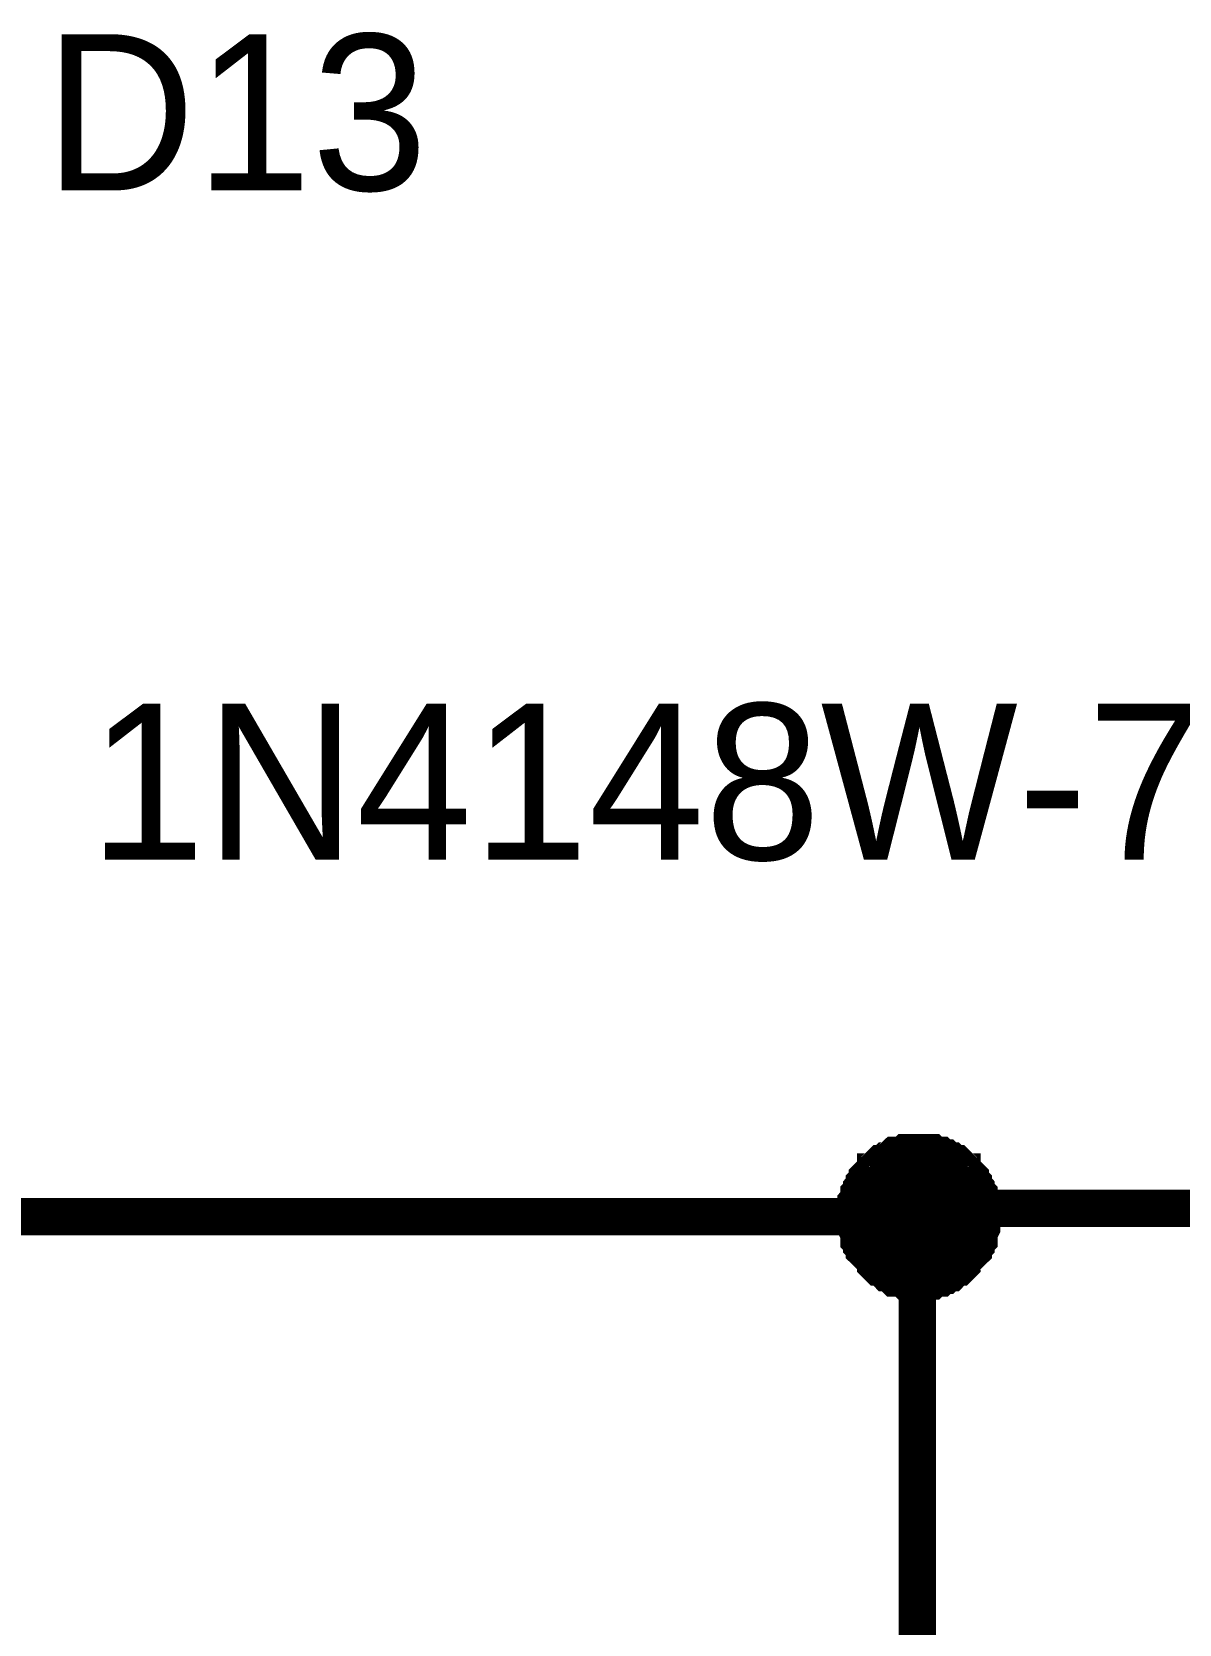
# Model space of a CAD drawing. Header units: millimetres. Extents: x 0 to 800, y 0 to 567.
# Drawn here: x 207.94 to 217.16, y 116.61 to 129.39 of the extents above; entities that cross this region are included whole.
import ezdxf

# ---------------------------------------------------------------- set-up
doc = ezdxf.new("R2010")
doc.units = ezdxf.units.MM
doc.layers.add('Sheet', color=255, linetype='Continuous')

msp = doc.modelspace()

# ---------------------------------------------------------------- linework, layer by layer
at = {"layer": 'Sheet'}
for points, const_width in [([(215.055, 70.108), (215.055, 119.878), (215.055, 119.945), (223.522, 119.945), (223.522, 124.403)], 0.3), ([(214.562, 119.878), (214.562, 119.901), (214.562, 119.923), (214.562, 119.968), (214.562, 119.99), (214.584, 120.013), (214.584, 120.035), (214.584, 120.057), (214.607, 120.08), (214.607, 120.102), (214.629, 120.125), (214.629, 120.147), (214.652, 120.169), (214.652, 120.192), (214.674, 120.214), (214.696, 120.237), (214.719, 120.237), (214.719, 120.259), (214.741, 120.281), (214.764, 120.304), (214.786, 120.304), (214.808, 120.326), (214.831, 120.326), (214.853, 120.349), (214.853, 120.349), (214.876, 120.371), (214.92, 120.371), (214.943, 120.371), (214.965, 120.393), (214.988, 120.393), (215.01, 120.393), (215.032, 120.393), (215.055, 120.393)], 0.3), ([(214.562, 119.878), (214.562, 119.901), (214.562, 119.923), (214.562, 119.968), (214.562, 119.99), (214.584, 120.013), (214.584, 120.035), (214.584, 120.057), (214.607, 120.08), (214.607, 120.102), (214.629, 120.125), (214.629, 120.147), (214.652, 120.169), (214.652, 120.192), (214.674, 120.214), (214.696, 120.237), (214.719, 120.237), (214.719, 120.259), (214.741, 120.281), (214.764, 120.304), (214.786, 120.304), (214.808, 120.326), (214.831, 120.326), (214.853, 120.349), (214.853, 120.349), (214.876, 120.371), (214.92, 120.371), (214.943, 120.371), (214.965, 120.393), (214.988, 120.393), (215.01, 120.393), (215.032, 120.393), (215.055, 120.393)], 0.3), ([(214.562, 119.878), (214.562, 119.901), (214.562, 119.923), (214.562, 119.968), (214.562, 119.99), (214.584, 120.013), (214.584, 120.035), (214.584, 120.057), (214.607, 120.08), (214.607, 120.102), (214.629, 120.125), (214.629, 120.147), (214.652, 120.169), (214.652, 120.192), (214.674, 120.214), (214.696, 120.237), (214.719, 120.237), (214.719, 120.259), (214.741, 120.281), (214.764, 120.304), (214.786, 120.304), (214.808, 120.326), (214.831, 120.326), (214.853, 120.349), (214.853, 120.349), (214.876, 120.371), (214.92, 120.371), (214.943, 120.371), (214.965, 120.393), (214.988, 120.393), (215.01, 120.393), (215.032, 120.393), (215.055, 120.393)], 0.3), ([(214.562, 119.878), (214.562, 119.901), (214.562, 119.923), (214.562, 119.968), (214.562, 119.99), (214.584, 120.013), (214.584, 120.035), (214.584, 120.057), (214.607, 120.08), (214.607, 120.102), (214.629, 120.125), (214.629, 120.147), (214.652, 120.169), (214.652, 120.192), (214.674, 120.214), (214.696, 120.237), (214.719, 120.237), (214.719, 120.259), (214.741, 120.281), (214.764, 120.304), (214.786, 120.304), (214.808, 120.326), (214.831, 120.326), (214.853, 120.349), (214.853, 120.349), (214.876, 120.371), (214.92, 120.371), (214.943, 120.371), (214.965, 120.393), (214.988, 120.393), (215.01, 120.393), (215.032, 120.393), (215.055, 120.393)], 0.3), ([(215.055, 120.393), (215.055, 120.393)], 0.3), ([(215.055, 120.393), (215.077, 120.393), (215.1, 120.393), (215.144, 120.393), (215.167, 120.393), (215.189, 120.371), (215.212, 120.371), (215.234, 120.371), (215.256, 120.349), (215.279, 120.349), (215.301, 120.326), (215.324, 120.326), (215.346, 120.304), (215.368, 120.304), (215.391, 120.281), (215.413, 120.259), (215.413, 120.237), (215.436, 120.237), (215.458, 120.214), (215.48, 120.192), (215.48, 120.169), (215.503, 120.147), (215.503, 120.125), (215.525, 120.102), (215.525, 120.08), (215.548, 120.057), (215.548, 120.035), (215.548, 120.013), (215.57, 119.99), (215.57, 119.968), (215.57, 119.923), (215.57, 119.901), (215.57, 119.878)], 0.3), ([(215.055, 120.393), (215.055, 120.393)], 0.3), ([(215.055, 120.393), (215.077, 120.393), (215.1, 120.393), (215.144, 120.393), (215.167, 120.393), (215.189, 120.371), (215.212, 120.371), (215.234, 120.371), (215.256, 120.349), (215.279, 120.349), (215.301, 120.326), (215.324, 120.326), (215.346, 120.304), (215.368, 120.304), (215.391, 120.281), (215.413, 120.259), (215.413, 120.237), (215.436, 120.237), (215.458, 120.214), (215.48, 120.192), (215.48, 120.169), (215.503, 120.147), (215.503, 120.125), (215.525, 120.102), (215.525, 120.08), (215.548, 120.057), (215.548, 120.035), (215.548, 120.013), (215.57, 119.99), (215.57, 119.968), (215.57, 119.923), (215.57, 119.901), (215.57, 119.878)], 0.3), ([(215.055, 120.393), (215.055, 120.393)], 0.3), ([(215.055, 120.393), (215.077, 120.393), (215.1, 120.393), (215.144, 120.393), (215.167, 120.393), (215.189, 120.371), (215.212, 120.371), (215.234, 120.371), (215.256, 120.349), (215.279, 120.349), (215.301, 120.326), (215.324, 120.326), (215.346, 120.304), (215.368, 120.304), (215.391, 120.281), (215.413, 120.259), (215.413, 120.237), (215.436, 120.237), (215.458, 120.214), (215.48, 120.192), (215.48, 120.169), (215.503, 120.147), (215.503, 120.125), (215.525, 120.102), (215.525, 120.08), (215.548, 120.057), (215.548, 120.035), (215.548, 120.013), (215.57, 119.99), (215.57, 119.968), (215.57, 119.923), (215.57, 119.901), (215.57, 119.878)], 0.3), ([(215.055, 120.393), (215.055, 120.393)], 0.3), ([(215.055, 120.393), (215.077, 120.393), (215.1, 120.393), (215.144, 120.393), (215.167, 120.393), (215.189, 120.371), (215.212, 120.371), (215.234, 120.371), (215.256, 120.349), (215.279, 120.349), (215.301, 120.326), (215.324, 120.326), (215.346, 120.304), (215.368, 120.304), (215.391, 120.281), (215.413, 120.259), (215.413, 120.237), (215.436, 120.237), (215.458, 120.214), (215.48, 120.192), (215.48, 120.169), (215.503, 120.147), (215.503, 120.125), (215.525, 120.102), (215.525, 120.08), (215.548, 120.057), (215.548, 120.035), (215.548, 120.013), (215.57, 119.99), (215.57, 119.968), (215.57, 119.923), (215.57, 119.901), (215.57, 119.878)], 0.3), ([(214.562, 119.878), (214.562, 119.901), (214.562, 119.923), (214.562, 119.968), (214.562, 119.99), (214.584, 120.013), (214.584, 120.035), (214.584, 120.057), (214.607, 120.08), (214.607, 120.102), (214.629, 120.125), (214.629, 120.147), (214.652, 120.169), (214.652, 120.192), (214.674, 120.214), (214.696, 120.237), (214.719, 120.237), (214.719, 120.259), (214.741, 120.281), (214.764, 120.304), (214.786, 120.304), (214.808, 120.326), (214.831, 120.326), (214.853, 120.349), (214.853, 120.349), (214.876, 120.371), (214.92, 120.371), (214.943, 120.371), (214.965, 120.393), (214.988, 120.393), (215.01, 120.393), (215.032, 120.393), (215.055, 120.393)], 0.0991), ([(214.562, 119.878), (214.562, 119.901), (214.562, 119.923), (214.562, 119.968), (214.562, 119.99), (214.584, 120.013), (214.584, 120.035), (214.584, 120.057), (214.607, 120.08), (214.607, 120.102), (214.629, 120.125), (214.629, 120.147), (214.652, 120.169), (214.652, 120.192), (214.674, 120.214), (214.696, 120.237), (214.719, 120.237), (214.719, 120.259), (214.741, 120.281), (214.764, 120.304), (214.786, 120.304), (214.808, 120.326), (214.831, 120.326), (214.853, 120.349), (214.853, 120.349), (214.876, 120.371), (214.92, 120.371), (214.943, 120.371), (214.965, 120.393), (214.988, 120.393), (215.01, 120.393), (215.032, 120.393), (215.055, 120.393)], 0.0991), ([(214.562, 119.878), (214.562, 119.901), (214.562, 119.923), (214.562, 119.968), (214.562, 119.99), (214.584, 120.013), (214.584, 120.035), (214.584, 120.057), (214.607, 120.08), (214.607, 120.102), (214.629, 120.125), (214.629, 120.147), (214.652, 120.169), (214.652, 120.192), (214.674, 120.214), (214.696, 120.237), (214.719, 120.237), (214.719, 120.259), (214.741, 120.281), (214.764, 120.304), (214.786, 120.304), (214.808, 120.326), (214.831, 120.326), (214.853, 120.349), (214.853, 120.349), (214.876, 120.371), (214.92, 120.371), (214.943, 120.371), (214.965, 120.393), (214.988, 120.393), (215.01, 120.393), (215.032, 120.393), (215.055, 120.393)], 0.0991), ([(214.562, 119.878), (214.562, 119.901), (214.562, 119.923), (214.562, 119.968), (214.562, 119.99), (214.584, 120.013), (214.584, 120.035), (214.584, 120.057), (214.607, 120.08), (214.607, 120.102), (214.629, 120.125), (214.629, 120.147), (214.652, 120.169), (214.652, 120.192), (214.674, 120.214), (214.696, 120.237), (214.719, 120.237), (214.719, 120.259), (214.741, 120.281), (214.764, 120.304), (214.786, 120.304), (214.808, 120.326), (214.831, 120.326), (214.853, 120.349), (214.853, 120.349), (214.876, 120.371), (214.92, 120.371), (214.943, 120.371), (214.965, 120.393), (214.988, 120.393), (215.01, 120.393), (215.032, 120.393), (215.055, 120.393)], 0.0991), ([(215.055, 120.393), (215.055, 120.393)], 0.0991), ([(215.055, 120.393), (215.077, 120.393), (215.1, 120.393), (215.144, 120.393), (215.167, 120.393), (215.189, 120.371), (215.212, 120.371), (215.234, 120.371), (215.256, 120.349), (215.279, 120.349), (215.301, 120.326), (215.324, 120.326), (215.346, 120.304), (215.368, 120.304), (215.391, 120.281), (215.413, 120.259), (215.413, 120.237), (215.436, 120.237), (215.458, 120.214), (215.48, 120.192), (215.48, 120.169), (215.503, 120.147), (215.503, 120.125), (215.525, 120.102), (215.525, 120.08), (215.548, 120.057), (215.548, 120.035), (215.548, 120.013), (215.57, 119.99), (215.57, 119.968), (215.57, 119.923), (215.57, 119.901), (215.57, 119.878)], 0.0991), ([(215.055, 120.393), (215.055, 120.393)], 0.0991), ([(215.055, 120.393), (215.077, 120.393), (215.1, 120.393), (215.144, 120.393), (215.167, 120.393), (215.189, 120.371), (215.212, 120.371), (215.234, 120.371), (215.256, 120.349), (215.279, 120.349), (215.301, 120.326), (215.324, 120.326), (215.346, 120.304), (215.368, 120.304), (215.391, 120.281), (215.413, 120.259), (215.413, 120.237), (215.436, 120.237), (215.458, 120.214), (215.48, 120.192), (215.48, 120.169), (215.503, 120.147), (215.503, 120.125), (215.525, 120.102), (215.525, 120.08), (215.548, 120.057), (215.548, 120.035), (215.548, 120.013), (215.57, 119.99), (215.57, 119.968), (215.57, 119.923), (215.57, 119.901), (215.57, 119.878)], 0.0991), ([(215.055, 120.393), (215.055, 120.393)], 0.0991), ([(215.055, 120.393), (215.077, 120.393), (215.1, 120.393), (215.144, 120.393), (215.167, 120.393), (215.189, 120.371), (215.212, 120.371), (215.234, 120.371), (215.256, 120.349), (215.279, 120.349), (215.301, 120.326), (215.324, 120.326), (215.346, 120.304), (215.368, 120.304), (215.391, 120.281), (215.413, 120.259), (215.413, 120.237), (215.436, 120.237), (215.458, 120.214), (215.48, 120.192), (215.48, 120.169), (215.503, 120.147), (215.503, 120.125), (215.525, 120.102), (215.525, 120.08), (215.548, 120.057), (215.548, 120.035), (215.548, 120.013), (215.57, 119.99), (215.57, 119.968), (215.57, 119.923), (215.57, 119.901), (215.57, 119.878)], 0.0991), ([(215.055, 120.393), (215.055, 120.393)], 0.0991), ([(215.055, 120.393), (215.077, 120.393), (215.1, 120.393), (215.144, 120.393), (215.167, 120.393), (215.189, 120.371), (215.212, 120.371), (215.234, 120.371), (215.256, 120.349), (215.279, 120.349), (215.301, 120.326), (215.324, 120.326), (215.346, 120.304), (215.368, 120.304), (215.391, 120.281), (215.413, 120.259), (215.413, 120.237), (215.436, 120.237), (215.458, 120.214), (215.48, 120.192), (215.48, 120.169), (215.503, 120.147), (215.503, 120.125), (215.525, 120.102), (215.525, 120.08), (215.548, 120.057), (215.548, 120.035), (215.548, 120.013), (215.57, 119.99), (215.57, 119.968), (215.57, 119.923), (215.57, 119.901), (215.57, 119.878)], 0.0991), ([(205.154, 119.878), (205.199, 119.878), (215.055, 119.878)], 0.3), ([(215.055, 119.363), (215.032, 119.363), (215.01, 119.363), (214.988, 119.363), (214.965, 119.363), (214.943, 119.385), (214.92, 119.385), (214.876, 119.385), (214.853, 119.408), (214.853, 119.408), (214.831, 119.43), (214.808, 119.43), (214.786, 119.453), (214.764, 119.475), (214.741, 119.475), (214.719, 119.497), (214.719, 119.52), (214.696, 119.542), (214.674, 119.565), (214.652, 119.587), (214.652, 119.587), (214.629, 119.609), (214.629, 119.632), (214.607, 119.654), (214.607, 119.677), (214.584, 119.699), (214.584, 119.721), (214.584, 119.744), (214.562, 119.789), (214.562, 119.811), (214.562, 119.833), (214.562, 119.856), (214.562, 119.878)], 0.3), ([(214.562, 119.878), (214.562, 119.878)], 0.3), ([(215.055, 119.363), (215.032, 119.363), (215.01, 119.363), (214.988, 119.363), (214.965, 119.363), (214.943, 119.385), (214.92, 119.385), (214.876, 119.385), (214.853, 119.408), (214.853, 119.408), (214.831, 119.43), (214.808, 119.43), (214.786, 119.453), (214.764, 119.475), (214.741, 119.475), (214.719, 119.497), (214.719, 119.52), (214.696, 119.542), (214.674, 119.565), (214.652, 119.587), (214.652, 119.587), (214.629, 119.609), (214.629, 119.632), (214.607, 119.654), (214.607, 119.677), (214.584, 119.699), (214.584, 119.721), (214.584, 119.744), (214.562, 119.789), (214.562, 119.811), (214.562, 119.833), (214.562, 119.856), (214.562, 119.878)], 0.3), ([(214.562, 119.878), (214.562, 119.878)], 0.3), ([(215.055, 119.363), (215.032, 119.363), (215.01, 119.363), (214.988, 119.363), (214.965, 119.363), (214.943, 119.385), (214.92, 119.385), (214.876, 119.385), (214.853, 119.408), (214.853, 119.408), (214.831, 119.43), (214.808, 119.43), (214.786, 119.453), (214.764, 119.475), (214.741, 119.475), (214.719, 119.497), (214.719, 119.52), (214.696, 119.542), (214.674, 119.565), (214.652, 119.587), (214.652, 119.587), (214.629, 119.609), (214.629, 119.632), (214.607, 119.654), (214.607, 119.677), (214.584, 119.699), (214.584, 119.721), (214.584, 119.744), (214.562, 119.789), (214.562, 119.811), (214.562, 119.833), (214.562, 119.856), (214.562, 119.878)], 0.3), ([(214.562, 119.878), (214.562, 119.878)], 0.3), ([(215.055, 119.363), (215.032, 119.363), (215.01, 119.363), (214.988, 119.363), (214.965, 119.363), (214.943, 119.385), (214.92, 119.385), (214.876, 119.385), (214.853, 119.408), (214.853, 119.408), (214.831, 119.43), (214.808, 119.43), (214.786, 119.453), (214.764, 119.475), (214.741, 119.475), (214.719, 119.497), (214.719, 119.52), (214.696, 119.542), (214.674, 119.565), (214.652, 119.587), (214.652, 119.587), (214.629, 119.609), (214.629, 119.632), (214.607, 119.654), (214.607, 119.677), (214.584, 119.699), (214.584, 119.721), (214.584, 119.744), (214.562, 119.789), (214.562, 119.811), (214.562, 119.833), (214.562, 119.856), (214.562, 119.878)], 0.3), ([(214.562, 119.878), (214.562, 119.878)], 0.3), ([(215.57, 119.878), (215.57, 119.856), (215.57, 119.833), (215.57, 119.811), (215.57, 119.789), (215.548, 119.744), (215.548, 119.721), (215.548, 119.699), (215.525, 119.677), (215.525, 119.654), (215.503, 119.632), (215.503, 119.609), (215.48, 119.587), (215.48, 119.587), (215.458, 119.565), (215.436, 119.542), (215.413, 119.52), (215.413, 119.497), (215.391, 119.475), (215.368, 119.475), (215.346, 119.453), (215.324, 119.43), (215.301, 119.43), (215.279, 119.408), (215.256, 119.408), (215.234, 119.385), (215.212, 119.385), (215.189, 119.385), (215.167, 119.363), (215.144, 119.363), (215.1, 119.363), (215.077, 119.363), (215.055, 119.363)], 0.3), ([(215.57, 119.878), (215.57, 119.856), (215.57, 119.833), (215.57, 119.811), (215.57, 119.789), (215.548, 119.744), (215.548, 119.721), (215.548, 119.699), (215.525, 119.677), (215.525, 119.654), (215.503, 119.632), (215.503, 119.609), (215.48, 119.587), (215.48, 119.587), (215.458, 119.565), (215.436, 119.542), (215.413, 119.52), (215.413, 119.497), (215.391, 119.475), (215.368, 119.475), (215.346, 119.453), (215.324, 119.43), (215.301, 119.43), (215.279, 119.408), (215.256, 119.408), (215.234, 119.385), (215.212, 119.385), (215.189, 119.385), (215.167, 119.363), (215.144, 119.363), (215.1, 119.363), (215.077, 119.363), (215.055, 119.363)], 0.3), ([(215.57, 119.878), (215.57, 119.856), (215.57, 119.833), (215.57, 119.811), (215.57, 119.789), (215.548, 119.744), (215.548, 119.721), (215.548, 119.699), (215.525, 119.677), (215.525, 119.654), (215.503, 119.632), (215.503, 119.609), (215.48, 119.587), (215.48, 119.587), (215.458, 119.565), (215.436, 119.542), (215.413, 119.52), (215.413, 119.497), (215.391, 119.475), (215.368, 119.475), (215.346, 119.453), (215.324, 119.43), (215.301, 119.43), (215.279, 119.408), (215.256, 119.408), (215.234, 119.385), (215.212, 119.385), (215.189, 119.385), (215.167, 119.363), (215.144, 119.363), (215.1, 119.363), (215.077, 119.363), (215.055, 119.363)], 0.3), ([(215.57, 119.878), (215.57, 119.856), (215.57, 119.833), (215.57, 119.811), (215.57, 119.789), (215.548, 119.744), (215.548, 119.721), (215.548, 119.699), (215.525, 119.677), (215.525, 119.654), (215.503, 119.632), (215.503, 119.609), (215.48, 119.587), (215.48, 119.587), (215.458, 119.565), (215.436, 119.542), (215.413, 119.52), (215.413, 119.497), (215.391, 119.475), (215.368, 119.475), (215.346, 119.453), (215.324, 119.43), (215.301, 119.43), (215.279, 119.408), (215.256, 119.408), (215.234, 119.385), (215.212, 119.385), (215.189, 119.385), (215.167, 119.363), (215.144, 119.363), (215.1, 119.363), (215.077, 119.363), (215.055, 119.363)], 0.3), ([(215.57, 119.878), (215.57, 119.878), (215.57, 119.878), (215.57, 119.878), (215.57, 119.878), (215.57, 119.878), (215.57, 119.878), (215.57, 119.878), (215.57, 119.878), (215.57, 119.878), (215.57, 119.878), (215.57, 119.878), (215.57, 119.878), (215.57, 119.878), (215.57, 119.878), (215.57, 119.878), (215.57, 119.878), (215.57, 119.878), (215.57, 119.878), (215.57, 119.878), (215.57, 119.878), (215.57, 119.878), (215.57, 119.878), (215.57, 119.878), (215.57, 119.878), (215.57, 119.878), (215.57, 119.878), (215.57, 119.878), (215.57, 119.878), (215.57, 119.878), (215.57, 119.878), (215.57, 119.878), (215.57, 119.878)], 0.3), ([(215.57, 119.878), (215.57, 119.878)], 0.3), ([(215.57, 119.878), (215.57, 119.878), (215.57, 119.878), (215.57, 119.878), (215.57, 119.878), (215.57, 119.878), (215.57, 119.878), (215.57, 119.878), (215.57, 119.878), (215.57, 119.878), (215.57, 119.878), (215.57, 119.878), (215.57, 119.878), (215.57, 119.878), (215.57, 119.878), (215.57, 119.878), (215.57, 119.878), (215.57, 119.878), (215.57, 119.878), (215.57, 119.878), (215.57, 119.878), (215.57, 119.878), (215.57, 119.878), (215.57, 119.878), (215.57, 119.878), (215.57, 119.878), (215.57, 119.878), (215.57, 119.878), (215.57, 119.878), (215.57, 119.878), (215.57, 119.878), (215.57, 119.878), (215.57, 119.878)], 0.3), ([(215.57, 119.878), (215.57, 119.878)], 0.3), ([(215.57, 119.878), (215.57, 119.878), (215.57, 119.878), (215.57, 119.878), (215.57, 119.878), (215.57, 119.878), (215.57, 119.878), (215.57, 119.878), (215.57, 119.878), (215.57, 119.878), (215.57, 119.878), (215.57, 119.878), (215.57, 119.878), (215.57, 119.878), (215.57, 119.878), (215.57, 119.878), (215.57, 119.878), (215.57, 119.878), (215.57, 119.878), (215.57, 119.878), (215.57, 119.878), (215.57, 119.878), (215.57, 119.878), (215.57, 119.878), (215.57, 119.878), (215.57, 119.878), (215.57, 119.878), (215.57, 119.878), (215.57, 119.878), (215.57, 119.878), (215.57, 119.878), (215.57, 119.878), (215.57, 119.878)], 0.3), ([(215.57, 119.878), (215.57, 119.878)], 0.3), ([(215.57, 119.878), (215.57, 119.878), (215.57, 119.878), (215.57, 119.878), (215.57, 119.878), (215.57, 119.878), (215.57, 119.878), (215.57, 119.878), (215.57, 119.878), (215.57, 119.878), (215.57, 119.878), (215.57, 119.878), (215.57, 119.878), (215.57, 119.878), (215.57, 119.878), (215.57, 119.878), (215.57, 119.878), (215.57, 119.878), (215.57, 119.878), (215.57, 119.878), (215.57, 119.878), (215.57, 119.878), (215.57, 119.878), (215.57, 119.878), (215.57, 119.878), (215.57, 119.878), (215.57, 119.878), (215.57, 119.878), (215.57, 119.878), (215.57, 119.878), (215.57, 119.878), (215.57, 119.878), (215.57, 119.878)], 0.3), ([(215.57, 119.878), (215.57, 119.878)], 0.3), ([(215.055, 119.363), (215.032, 119.363), (215.01, 119.363), (214.988, 119.363), (214.965, 119.363), (214.943, 119.385), (214.92, 119.385), (214.876, 119.385), (214.853, 119.408), (214.853, 119.408), (214.831, 119.43), (214.808, 119.43), (214.786, 119.453), (214.764, 119.475), (214.741, 119.475), (214.719, 119.497), (214.719, 119.52), (214.696, 119.542), (214.674, 119.565), (214.652, 119.587), (214.652, 119.587), (214.629, 119.609), (214.629, 119.632), (214.607, 119.654), (214.607, 119.677), (214.584, 119.699), (214.584, 119.721), (214.584, 119.744), (214.562, 119.789), (214.562, 119.811), (214.562, 119.833), (214.562, 119.856), (214.562, 119.878)], 0.0991), ([(214.562, 119.878), (214.562, 119.878)], 0.0991), ([(215.055, 119.363), (215.032, 119.363), (215.01, 119.363), (214.988, 119.363), (214.965, 119.363), (214.943, 119.385), (214.92, 119.385), (214.876, 119.385), (214.853, 119.408), (214.853, 119.408), (214.831, 119.43), (214.808, 119.43), (214.786, 119.453), (214.764, 119.475), (214.741, 119.475), (214.719, 119.497), (214.719, 119.52), (214.696, 119.542), (214.674, 119.565), (214.652, 119.587), (214.652, 119.587), (214.629, 119.609), (214.629, 119.632), (214.607, 119.654), (214.607, 119.677), (214.584, 119.699), (214.584, 119.721), (214.584, 119.744), (214.562, 119.789), (214.562, 119.811), (214.562, 119.833), (214.562, 119.856), (214.562, 119.878)], 0.0991), ([(214.562, 119.878), (214.562, 119.878)], 0.0991), ([(215.055, 119.363), (215.032, 119.363), (215.01, 119.363), (214.988, 119.363), (214.965, 119.363), (214.943, 119.385), (214.92, 119.385), (214.876, 119.385), (214.853, 119.408), (214.853, 119.408), (214.831, 119.43), (214.808, 119.43), (214.786, 119.453), (214.764, 119.475), (214.741, 119.475), (214.719, 119.497), (214.719, 119.52), (214.696, 119.542), (214.674, 119.565), (214.652, 119.587), (214.652, 119.587), (214.629, 119.609), (214.629, 119.632), (214.607, 119.654), (214.607, 119.677), (214.584, 119.699), (214.584, 119.721), (214.584, 119.744), (214.562, 119.789), (214.562, 119.811), (214.562, 119.833), (214.562, 119.856), (214.562, 119.878)], 0.0991), ([(214.562, 119.878), (214.562, 119.878)], 0.0991), ([(215.055, 119.363), (215.032, 119.363), (215.01, 119.363), (214.988, 119.363), (214.965, 119.363), (214.943, 119.385), (214.92, 119.385), (214.876, 119.385), (214.853, 119.408), (214.853, 119.408), (214.831, 119.43), (214.808, 119.43), (214.786, 119.453), (214.764, 119.475), (214.741, 119.475), (214.719, 119.497), (214.719, 119.52), (214.696, 119.542), (214.674, 119.565), (214.652, 119.587), (214.652, 119.587), (214.629, 119.609), (214.629, 119.632), (214.607, 119.654), (214.607, 119.677), (214.584, 119.699), (214.584, 119.721), (214.584, 119.744), (214.562, 119.789), (214.562, 119.811), (214.562, 119.833), (214.562, 119.856), (214.562, 119.878)], 0.0991), ([(214.562, 119.878), (214.562, 119.878)], 0.0991), ([(215.57, 119.878), (215.57, 119.856), (215.57, 119.833), (215.57, 119.811), (215.57, 119.789), (215.548, 119.744), (215.548, 119.721), (215.548, 119.699), (215.525, 119.677), (215.525, 119.654), (215.503, 119.632), (215.503, 119.609), (215.48, 119.587), (215.48, 119.587), (215.458, 119.565), (215.436, 119.542), (215.413, 119.52), (215.413, 119.497), (215.391, 119.475), (215.368, 119.475), (215.346, 119.453), (215.324, 119.43), (215.301, 119.43), (215.279, 119.408), (215.256, 119.408), (215.234, 119.385), (215.212, 119.385), (215.189, 119.385), (215.167, 119.363), (215.144, 119.363), (215.1, 119.363), (215.077, 119.363), (215.055, 119.363)], 0.0991), ([(215.57, 119.878), (215.57, 119.856), (215.57, 119.833), (215.57, 119.811), (215.57, 119.789), (215.548, 119.744), (215.548, 119.721), (215.548, 119.699), (215.525, 119.677), (215.525, 119.654), (215.503, 119.632), (215.503, 119.609), (215.48, 119.587), (215.48, 119.587), (215.458, 119.565), (215.436, 119.542), (215.413, 119.52), (215.413, 119.497), (215.391, 119.475), (215.368, 119.475), (215.346, 119.453), (215.324, 119.43), (215.301, 119.43), (215.279, 119.408), (215.256, 119.408), (215.234, 119.385), (215.212, 119.385), (215.189, 119.385), (215.167, 119.363), (215.144, 119.363), (215.1, 119.363), (215.077, 119.363), (215.055, 119.363)], 0.0991), ([(215.57, 119.878), (215.57, 119.856), (215.57, 119.833), (215.57, 119.811), (215.57, 119.789), (215.548, 119.744), (215.548, 119.721), (215.548, 119.699), (215.525, 119.677), (215.525, 119.654), (215.503, 119.632), (215.503, 119.609), (215.48, 119.587), (215.48, 119.587), (215.458, 119.565), (215.436, 119.542), (215.413, 119.52), (215.413, 119.497), (215.391, 119.475), (215.368, 119.475), (215.346, 119.453), (215.324, 119.43), (215.301, 119.43), (215.279, 119.408), (215.256, 119.408), (215.234, 119.385), (215.212, 119.385), (215.189, 119.385), (215.167, 119.363), (215.144, 119.363), (215.1, 119.363), (215.077, 119.363), (215.055, 119.363)], 0.0991), ([(215.57, 119.878), (215.57, 119.856), (215.57, 119.833), (215.57, 119.811), (215.57, 119.789), (215.548, 119.744), (215.548, 119.721), (215.548, 119.699), (215.525, 119.677), (215.525, 119.654), (215.503, 119.632), (215.503, 119.609), (215.48, 119.587), (215.48, 119.587), (215.458, 119.565), (215.436, 119.542), (215.413, 119.52), (215.413, 119.497), (215.391, 119.475), (215.368, 119.475), (215.346, 119.453), (215.324, 119.43), (215.301, 119.43), (215.279, 119.408), (215.256, 119.408), (215.234, 119.385), (215.212, 119.385), (215.189, 119.385), (215.167, 119.363), (215.144, 119.363), (215.1, 119.363), (215.077, 119.363), (215.055, 119.363)], 0.0991), ([(215.57, 119.878), (215.57, 119.878), (215.57, 119.878), (215.57, 119.878), (215.57, 119.878), (215.57, 119.878), (215.57, 119.878), (215.57, 119.878), (215.57, 119.878), (215.57, 119.878), (215.57, 119.878), (215.57, 119.878), (215.57, 119.878), (215.57, 119.878), (215.57, 119.878), (215.57, 119.878), (215.57, 119.878), (215.57, 119.878), (215.57, 119.878), (215.57, 119.878), (215.57, 119.878), (215.57, 119.878), (215.57, 119.878), (215.57, 119.878), (215.57, 119.878), (215.57, 119.878), (215.57, 119.878), (215.57, 119.878), (215.57, 119.878), (215.57, 119.878), (215.57, 119.878), (215.57, 119.878), (215.57, 119.878)], 0.0991), ([(215.57, 119.878), (215.57, 119.878)], 0.0991), ([(215.57, 119.878), (215.57, 119.878), (215.57, 119.878), (215.57, 119.878), (215.57, 119.878), (215.57, 119.878), (215.57, 119.878), (215.57, 119.878), (215.57, 119.878), (215.57, 119.878), (215.57, 119.878), (215.57, 119.878), (215.57, 119.878), (215.57, 119.878), (215.57, 119.878), (215.57, 119.878), (215.57, 119.878), (215.57, 119.878), (215.57, 119.878), (215.57, 119.878), (215.57, 119.878), (215.57, 119.878), (215.57, 119.878), (215.57, 119.878), (215.57, 119.878), (215.57, 119.878), (215.57, 119.878), (215.57, 119.878), (215.57, 119.878), (215.57, 119.878), (215.57, 119.878), (215.57, 119.878), (215.57, 119.878)], 0.0991), ([(215.57, 119.878), (215.57, 119.878)], 0.0991), ([(215.57, 119.878), (215.57, 119.878), (215.57, 119.878), (215.57, 119.878), (215.57, 119.878), (215.57, 119.878), (215.57, 119.878), (215.57, 119.878), (215.57, 119.878), (215.57, 119.878), (215.57, 119.878), (215.57, 119.878), (215.57, 119.878), (215.57, 119.878), (215.57, 119.878), (215.57, 119.878), (215.57, 119.878), (215.57, 119.878), (215.57, 119.878), (215.57, 119.878), (215.57, 119.878), (215.57, 119.878), (215.57, 119.878), (215.57, 119.878), (215.57, 119.878), (215.57, 119.878), (215.57, 119.878), (215.57, 119.878), (215.57, 119.878), (215.57, 119.878), (215.57, 119.878), (215.57, 119.878), (215.57, 119.878)], 0.0991), ([(215.57, 119.878), (215.57, 119.878)], 0.0991), ([(215.57, 119.878), (215.57, 119.878), (215.57, 119.878), (215.57, 119.878), (215.57, 119.878), (215.57, 119.878), (215.57, 119.878), (215.57, 119.878), (215.57, 119.878), (215.57, 119.878), (215.57, 119.878), (215.57, 119.878), (215.57, 119.878), (215.57, 119.878), (215.57, 119.878), (215.57, 119.878), (215.57, 119.878), (215.57, 119.878), (215.57, 119.878), (215.57, 119.878), (215.57, 119.878), (215.57, 119.878), (215.57, 119.878), (215.57, 119.878), (215.57, 119.878), (215.57, 119.878), (215.57, 119.878), (215.57, 119.878), (215.57, 119.878), (215.57, 119.878), (215.57, 119.878), (215.57, 119.878), (215.57, 119.878)], 0.0991), ([(215.57, 119.878), (215.57, 119.878)], 0.0991)]:
    msp.add_lwpolyline(points, dxfattribs=dict(at, const_width=const_width))
at = {"layer": 'Sheet', "const_width": 0.508}
msp.add_lwpolyline([(214.796, 119.888, 1), (215.304, 119.888, 1)], format="xyb", close=True, dxfattribs=at)

# ---------------------------------------------------------------- texts
at = {"layer": 'Sheet'}
for s, height, p in [('D13', 1.2543, (208.044, 128.121)), ('1N4148W-7-F', 1.25433, (208.402, 122.745))]:
    msp.add_text(s, height=height, dxfattribs=at).set_placement(p)

doc.saveas('drawing.dxf')
